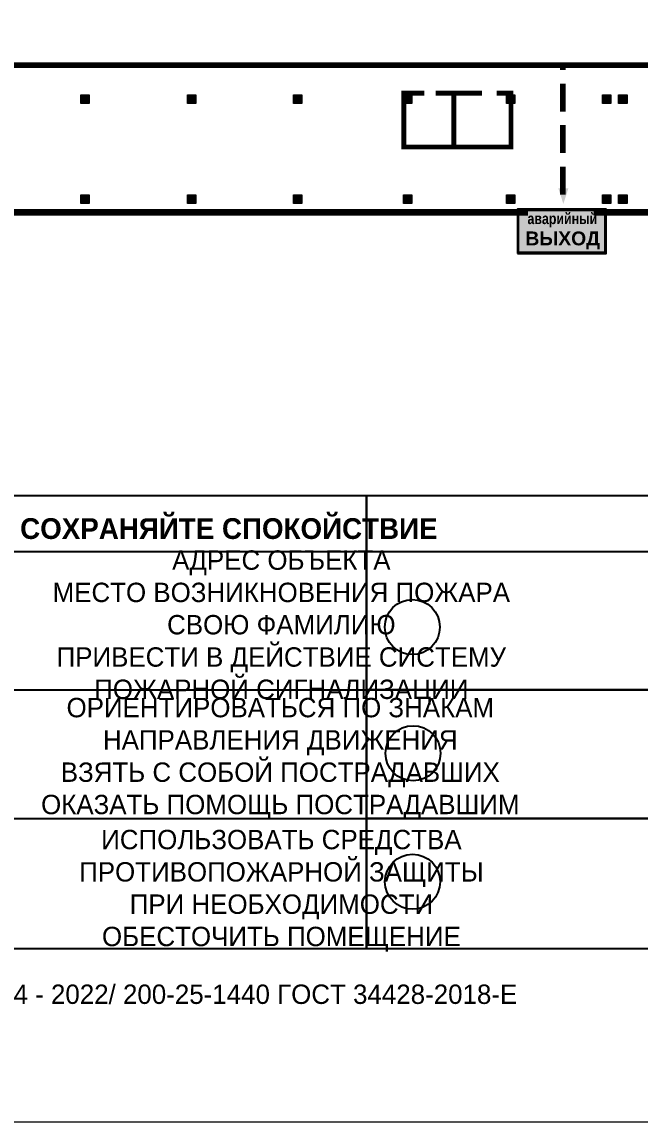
# Model space of a CAD drawing. Header units: millimetres. Extents: x 13810 to 67229, y 12374 to 21950.
# Drawn here: x 26795.9 to 26885.2, y 13757.5 to 13916.4 of the extents above; entities that cross this region are included whole.
import ezdxf

# ---------------------------------------------------------------- set-up
doc = ezdxf.new("R2010")
doc.units = ezdxf.units.MM
doc.linetypes.add('{ Wide Dash }', pattern=[12, 4, -2, 4, -2])
doc.layers.add('План_Штампы', color=7, linetype='Continuous')
doc.styles.add('обычный', font='arial.ttf')

# ---------------------------------------------------------------- blocks, each defined once
blk = doc.blocks.new('A$C41C009D9')
at = {"true_color": 0xffffff}
blk.add_hatch(color=7, dxfattribs=at).paths.add_polyline_path([(0, 8), (-16, 8), (-16, 0), (0, 0)])
h = blk.add_hatch(color=126)
h.dxf.hatch_style = 1
h.paths.add_polyline_path([(-15.8, 7.8), (-15.8, 0.2), (-0.2, 0.2), (-0.2, 7.8)])
at = {"color": 126}
for points in [[(-16, 0), (0, 0), (0, 8), (-16, 8)], [(-16, 0), (0, 0), (0, 8), (-16, 8)], [(-15.8, 7.8), (-0.2, 7.8), (-0.2, 0.2), (-15.8, 0.2)]]:
    blk.add_lwpolyline(points, close=True, dxfattribs=at)
at = {"color": 7, "true_color": 0xffffff, "insert": (-15.8, 7.3), "char_height": 2.5, "width": 15.5999, "attachment_point": 1, "style": 'обычный'}
blk.add_mtext('\\pi1.6133;{\\fArial|b1|i0|c204|p34;\\H0.8x;\\W0.8;аварийный\\H1.25x;\\W1;\\P\\pi1.2327;ВЫХОД}', dxfattribs=at)

msp = doc.modelspace()

# ---------------------------------------------------------------- hatches: boundary and pattern name
at = {"lineweight": 0}
h = msp.add_hatch(color=256, dxfattribs=at)
h.dxf.hatch_style = 1
h.paths.add_polyline_path([(26805.63, 13904.63), (26805.63, 13905.86), (26804.41, 13905.86), (26804.41, 13904.63)])
h = msp.add_hatch(color=256, dxfattribs=at)
h.dxf.hatch_style = 1
h.paths.add_polyline_path([(26821.05, 13904.63), (26821.05, 13905.86), (26819.83, 13905.86), (26819.83, 13904.63)])
h = msp.add_hatch(color=256, dxfattribs=at)
h.dxf.hatch_style = 1
h.paths.add_polyline_path([(26836.36, 13904.63), (26836.36, 13905.86), (26835.14, 13905.86), (26835.14, 13904.63)])
h = msp.add_hatch(color=256, dxfattribs=at)
h.dxf.hatch_style = 1
h.paths.add_polyline_path([(26852.26, 13904.63), (26852.26, 13905.86), (26851.04, 13905.86), (26851.04, 13904.63)])
h = msp.add_hatch(color=256, dxfattribs=at)
h.dxf.hatch_style = 1
h.paths.add_polyline_path([(26867.16, 13904.63), (26867.16, 13905.86), (26865.94, 13905.86), (26865.94, 13904.63)])
h = msp.add_hatch(color=256, dxfattribs=at)
h.dxf.hatch_style = 1
h.paths.add_polyline_path([(26881.02, 13904.63), (26881.02, 13905.86), (26879.8, 13905.86), (26879.8, 13904.63)])
h = msp.add_hatch(color=256, dxfattribs=at)
h.dxf.hatch_style = 1
h.paths.add_polyline_path([(26883.36, 13904.63), (26883.36, 13905.86), (26882.14, 13905.86), (26882.14, 13904.63)])
h = msp.add_hatch(color=256, dxfattribs=at)
h.dxf.hatch_style = 1
h.paths.add_polyline_path([(26805.63, 13890.18), (26805.63, 13891.41), (26804.41, 13891.41), (26804.41, 13890.18)])
h = msp.add_hatch(color=256, dxfattribs=at)
h.dxf.hatch_style = 1
h.paths.add_polyline_path([(26821.05, 13890.18), (26821.05, 13891.41), (26819.83, 13891.41), (26819.83, 13890.18)])
h = msp.add_hatch(color=256, dxfattribs=at)
h.dxf.hatch_style = 1
h.paths.add_polyline_path([(26836.36, 13890.18), (26836.36, 13891.41), (26835.14, 13891.41), (26835.14, 13890.18)])
h = msp.add_hatch(color=256, dxfattribs=at)
h.dxf.hatch_style = 1
h.paths.add_polyline_path([(26852.26, 13890.18), (26852.26, 13891.41), (26851.04, 13891.41), (26851.04, 13890.18)])
h = msp.add_hatch(color=256, dxfattribs=at)
h.dxf.hatch_style = 1
h.paths.add_polyline_path([(26867.16, 13890.18), (26867.16, 13891.41), (26865.94, 13891.41), (26865.94, 13890.18)])
h = msp.add_hatch(color=256, dxfattribs=at)
h.dxf.hatch_style = 1
h.paths.add_polyline_path([(26881.02, 13890.18), (26881.02, 13891.41), (26879.8, 13891.41), (26879.8, 13890.18)])
h = msp.add_hatch(color=256, dxfattribs=at)
h.dxf.hatch_style = 1
h.paths.add_polyline_path([(26883.36, 13890.18), (26883.36, 13891.41), (26882.14, 13891.41), (26882.14, 13890.18)])

# ---------------------------------------------------------------- linework, layer by layer
at = {"color": 126, "lineweight": 0, "true_color": 0x008754}
msp.add_lwpolyline([(26676.58, 14152.45), (27276.58, 14152.45), (27276.58, 13757.45), (26676.58, 13757.45)], close=True, dxfattribs=at)
at = {"color": 126, "lineweight": 100, "true_color": 0x008754}
msp.add_lwpolyline([(26725.54, 13910.15), (27167.01, 13910.15), (27167.01, 13891.82)], dxfattribs=at)
at = {"color": 126, "linetype": '{ Wide Dash }', "lineweight": 100, "true_color": 0x008754}
msp.add_lwpolyline([(26874.1, 13891.49), (26874.1, 13910.15)], dxfattribs=at)
at = {"lineweight": 0}
for points in [[(26804.41, 13905.86), (26805.63, 13905.86), (26805.63, 13904.63), (26804.41, 13904.63)], [(26819.83, 13905.86), (26821.05, 13905.86), (26821.05, 13904.63), (26819.83, 13904.63)], [(26835.14, 13905.86), (26836.36, 13905.86), (26836.36, 13904.63), (26835.14, 13904.63)], [(26851.04, 13905.86), (26852.26, 13905.86), (26852.26, 13904.63), (26851.04, 13904.63)], [(26865.94, 13905.86), (26867.16, 13905.86), (26867.16, 13904.63), (26865.94, 13904.63)], [(26879.8, 13905.86), (26881.02, 13905.86), (26881.02, 13904.63), (26879.8, 13904.63)], [(26882.14, 13905.86), (26883.36, 13905.86), (26883.36, 13904.63), (26882.14, 13904.63)], [(26804.41, 13891.41), (26805.63, 13891.41), (26805.63, 13890.18), (26804.41, 13890.18)], [(26819.83, 13891.41), (26821.05, 13891.41), (26821.05, 13890.18), (26819.83, 13890.18)], [(26835.14, 13891.41), (26836.36, 13891.41), (26836.36, 13890.18), (26835.14, 13890.18)], [(26851.04, 13891.41), (26852.26, 13891.41), (26852.26, 13890.18), (26851.04, 13890.18)], [(26865.94, 13891.41), (26867.16, 13891.41), (26867.16, 13890.18), (26865.94, 13890.18)], [(26879.8, 13891.41), (26881.02, 13891.41), (26881.02, 13890.18), (26879.8, 13890.18)], [(26882.14, 13891.41), (26883.36, 13891.41), (26883.36, 13890.18), (26882.14, 13890.18)]]:
    msp.add_lwpolyline(points, close=True, dxfattribs=at)
for points, const_width in [([(26854.05, 13906.12), (26851.1, 13906.12), (26851.1, 13898.35), (26866.59, 13898.35), (26866.59, 13906.12), (26864.53, 13906.12)], 0.693), ([(26862.39, 13906.12), (26855.68, 13906.12)], 0.693), ([(26858.32, 13906.12), (26858.32, 13898.35)], 0.693), ([(26869.05, 13888.9), (26726.2, 13888.9)], 0.924), ([(26975.32, 13888.9), (26878.53, 13888.9)], 0.924)]:
    msp.add_lwpolyline(points, dxfattribs=dict(at, const_width=const_width))
for points in [[(26701.94, 13839.89), (26845.71, 13839.89), (26845.71, 13847.94), (26701.94, 13847.94)], [(26845.71, 13839.89), (26989.47, 13839.89), (26989.47, 13847.94), (26845.71, 13847.94)], [(26701.94, 13839.89), (26845.71, 13839.89), (26845.71, 13782.49), (26701.94, 13782.49)], [(26845.71, 13839.89), (26989.47, 13839.89), (26989.47, 13782.49), (26845.71, 13782.49)]]:
    msp.add_lwpolyline(points, close=True)
for points in [[(26760.36, 13819.9), (26701.94, 13819.9), (26845.71, 13819.9)], [(26904.12, 13819.9), (26845.71, 13819.9), (26989.47, 13819.9)], [(26760.36, 13801.32), (26701.94, 13801.32), (26845.71, 13801.32)], [(26904.12, 13801.32), (26845.71, 13801.32), (26989.47, 13801.32)]]:
    msp.add_lwpolyline(points)
for centre in [(26852.33, 13828.97), (26852.43, 13810.74), (26852.36, 13792.17)]:
    msp.add_circle(centre, 3.98)
at = {"layer": 'План_Штампы', "color": 126, "true_color": 0x008754}
msp.add_solid([(26873.42, 13892.39), (26874.89, 13892.38), (26874.16, 13890.12)], dxfattribs=at)

# ---------------------------------------------------------------- block references
at = {"xscale": 0.8, "yscale": 0.8, "zscale": 0.8}
msp.add_blockref('A$C41C009D9', (26880.32, 13882.96), dxfattribs=at)

# ---------------------------------------------------------------- texts
at = {"lineweight": 0, "attachment_point": 5, "style": 'обычный'}
for s, insert, char_height, width in [('{\\fProxima Nova Rg|b1|i0|c204|p2;ДЕЙСТВИЯ ПРИ ПОЖАРЕ: СОХРАНЯЙТЕ СПОКОЙСТВИЕ\\H1.6644x; }', (26799.1, 13842.77), 3, 175.1736), ('\\pi-8.4,l8.4,t8.4;{\\fProxima Nova Rg|b0|i0|c204|p2;АДРЕС ОБЪЕКТА\\PМЕСТО ВОЗНИКНОВЕНИЯ ПОЖАРА \\PСВОЮ ФАМИЛИЮ\\PПРИВЕСТИ В ДЕЙСТВИЕ СИСТЕМУ \\PПОЖАРНОЙ СИГНАЛИЗАЦИИ}', (26833.4, 13828.91), 2.8, 126.6484), ('\\pi-8.4,l8.4,t8.4;{\\fProxima Nova Rg|b0|i0|c204|p2;ОРИЕНТИРОВАТЬСЯ ПО ЗНАКАМ \\PНАПРАВЛЕНИЯ ДВИЖЕНИЯ\\PВЗЯТЬ С СОБОЙ ПОСТРАДАВШИХ\\PОКАЗАТЬ ПОМОЩЬ ПОСТРАДАВШИМ}', (26833.25, 13809.93), 2.8, 126.6484), ('\\pi-8.4,l8.4,t8.4;{\\fProxima Nova Rg|b0|i0|c204|p2;ИСПОЛЬЗОВАТЬ СРЕДСТВА \\PПРОТИВОПОЖАРНОЙ ЗАЩИТЫ \\PПРИ НЕОБХОДИМОСТИ \\PОБЕСТОЧИТЬ ПОМЕЩЕНИЕ}', (26833.41, 13790.86), 2.8, 126.6484), ('\\pi-8.4,l8.4,t8.4;{\\fProxima Nova Rg|b0|i0|c204|p2;ИЗГОТОВИТЕЛЬ: ИП АНДРЕЕВ А. А.\\fProxima Nova Rg|b0|i0|c0|p2; \\fProxima Nova Rg|b0|i0|c204|p2;ФП-24 - 2022/ 200-25-1440 ГОСТ 34428-2018-Е\\H1.2266x; }', (26793.46, 13775.51), 2.8, 191.3484)]:
    msp.add_mtext(s, dxfattribs=dict(at, insert=insert, char_height=char_height, width=width))

doc.saveas('drawing.dxf')
